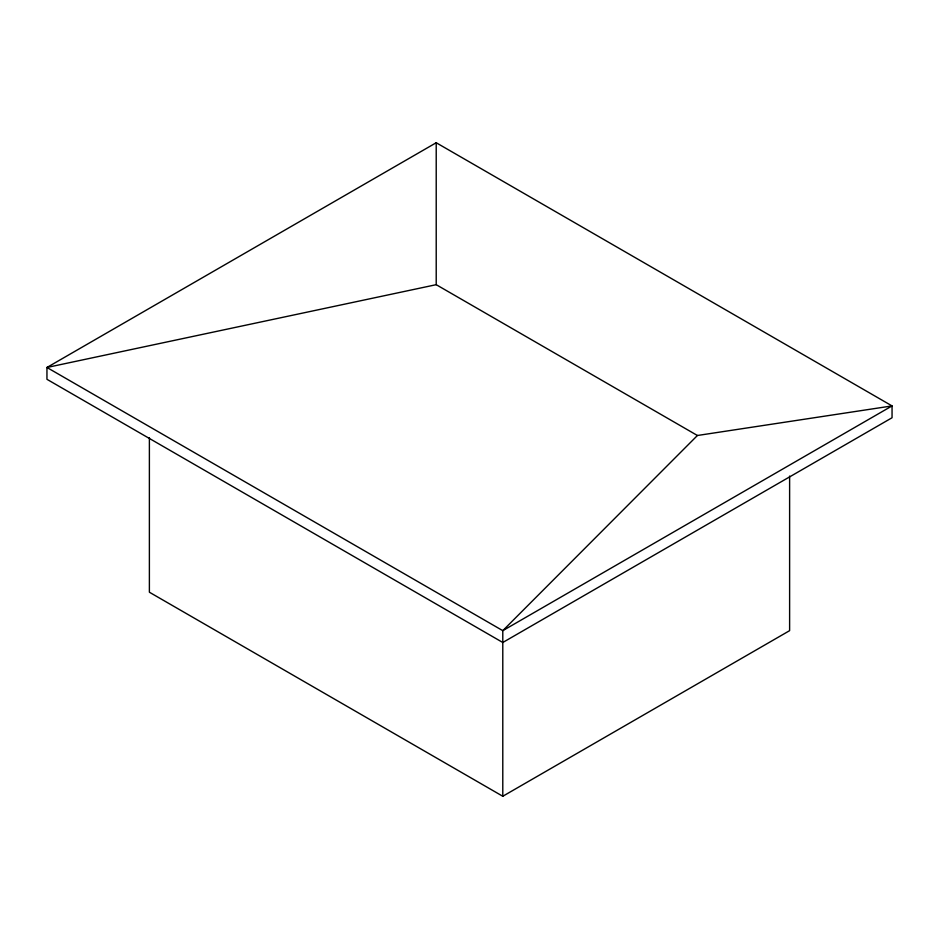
<?xml version="1.0" encoding="UTF-8"?>
<svg xmlns="http://www.w3.org/2000/svg" width="939" height="939" viewBox="0 0 939 939"><rect width="100%" height="100%" fill="white"/><g stroke="black" fill="none" stroke-linecap="round" stroke-linejoin="round"><path stroke-width="1.41" d="M697.419 435.496L436.212 284.681L46.95 367.478L502.788 630.656L892.05 405.918L436.212 142.74L46.95 367.478L46.95 379.309L502.788 642.487L892.05 417.749L892.05 405.918L697.419 435.496L502.788 630.656L502.788 796.26L789.617 630.656L789.617 476.085M502.788 796.26L149.383 592.216L149.383 437.644M436.212 142.74L436.212 284.681"/></g></svg>
